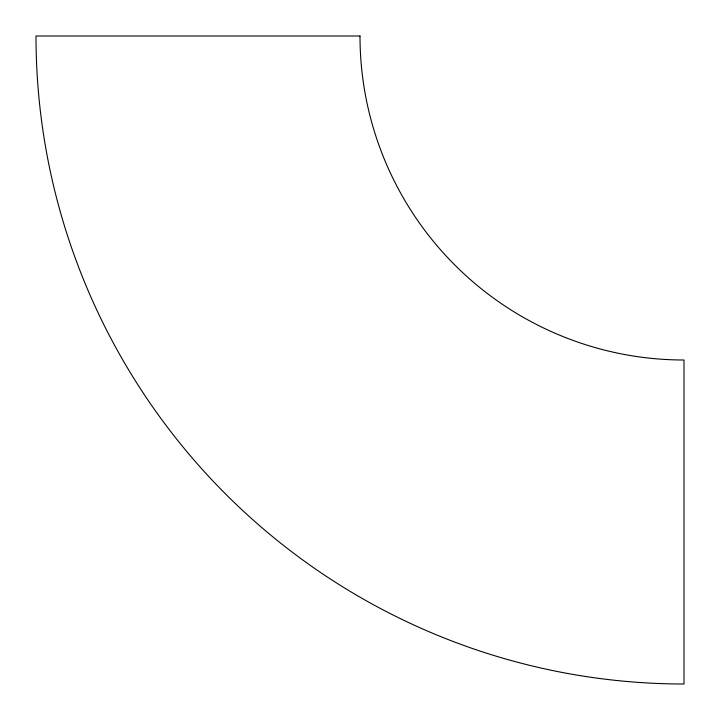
<?xml version="1.0" encoding="UTF-8"?>
<svg xmlns="http://www.w3.org/2000/svg" width="720" height="720" viewBox="0 0 720 720"><rect width="100%" height="100%" fill="white"/><g stroke="black" fill="none" stroke-linecap="round" stroke-linejoin="round"><path stroke-width="1.08" d="M360 36L36 36A648 648 0 0 0 684 684L684 360A324 324 0 0 1 360 36"/></g></svg>
